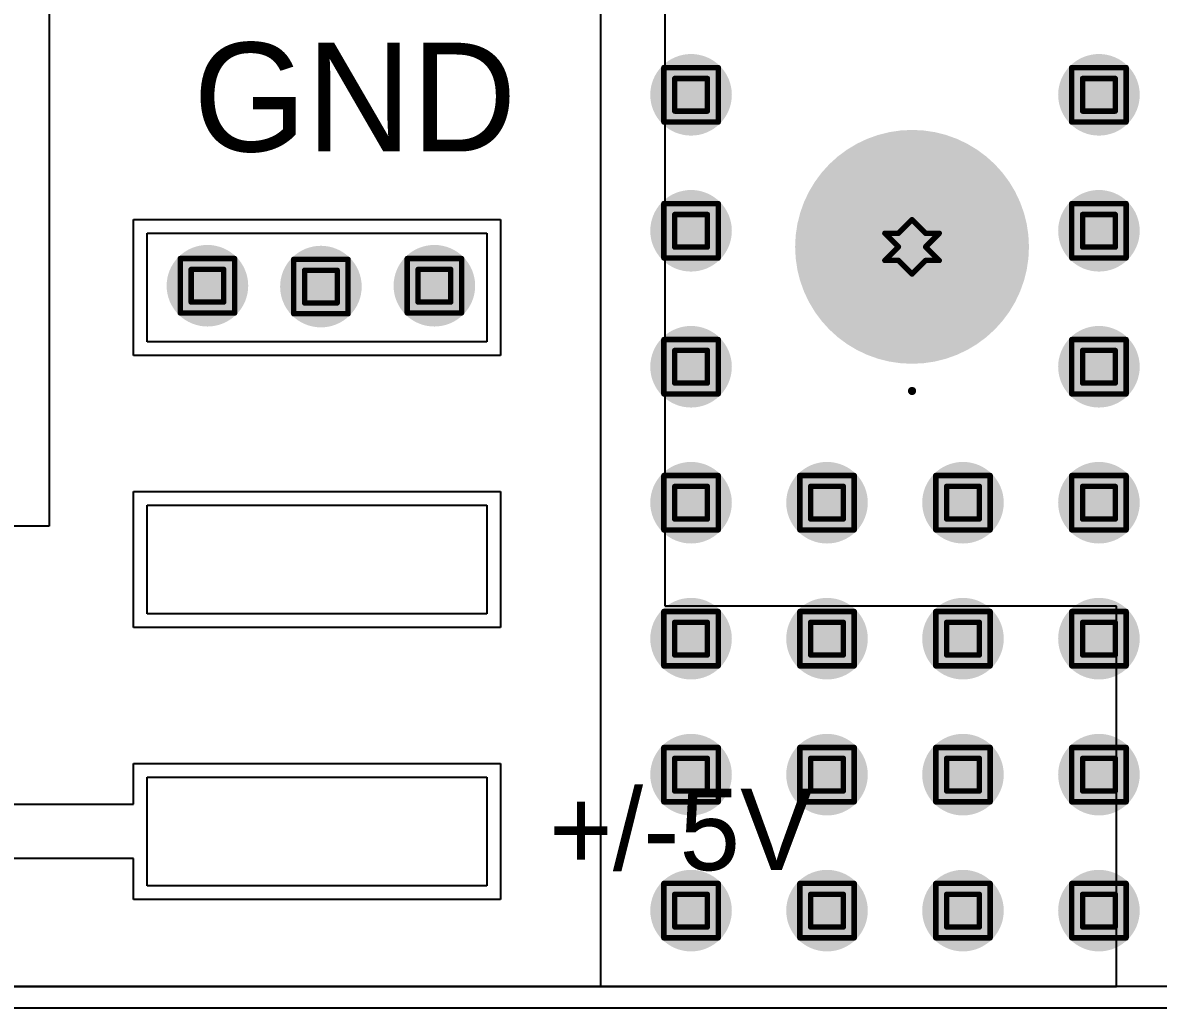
# Model space of a CAD drawing. Header units: millimetres. Extents: x -0.89 to 0.88, y -1.01 to 1.57.
# Drawn here: x 0.1979 to 0.6156, y -1.005 to -0.6426 of the extents above; entities that cross this region are included whole.
import ezdxf

# ---------------------------------------------------------------- set-up
doc = ezdxf.new("R2010")
doc.units = ezdxf.units.MM
doc.header["$MEASUREMENT"] = 0
for name, color, linetype in [('BottomLayer', 5, 'Continuous'), ('DrillDrawing', 1, 'Continuous'), ('Mechanical2', 216, 'Continuous'), ('Mechanical9', 56, 'Continuous'), ('MultiLayer', 9, 'Continuous'), ('PadHoleLayer', 156, 'Continuous'), ('TopLayer', 1, 'Continuous'), ('TopOverlay', 2, 'Continuous'), ('TopPaste', 8, 'Continuous'), ('TopSolder', 216, 'Continuous'), ('ViaHoleLayer', 16, 'Continuous')]:
    doc.layers.add(name, color=color, linetype=linetype)

msp = doc.modelspace()

# ---------------------------------------------------------------- linework, layer by layer
at = {"layer": 'BottomLayer'}
msp.add_line((0.872, -0.997), (-0.872, -0.997), dxfattribs=at)
for points, const_width in [([(0.43623, -0.66909, 1), (0.45123, -0.66909, 1)], 0.015), ([(0.58623, -0.66909, 1), (0.60123, -0.66909, 1)], 0.015), ([(0.5035, -0.725, 1), (0.5465, -0.725, 1)], 0.043), ([(0.43623, -0.71909, 1), (0.45123, -0.71909, 1)], 0.015), ([(0.58623, -0.71909, 1), (0.60123, -0.71909, 1)], 0.015), ([(0.25838, -0.7393, 1), (0.27338, -0.7393, 1)], 0.015), ([(0.30011, -0.73961, 1), (0.31511, -0.73961, 1)], 0.015), ([(0.34184, -0.7393, 1), (0.35684, -0.7393, 1)], 0.015), ([(0.43623, -0.76909, 1), (0.45123, -0.76909, 1)], 0.015), ([(0.58623, -0.76909, 1), (0.60123, -0.76909, 1)], 0.015), ([(0.43623, -0.81909, 1), (0.45123, -0.81909, 1)], 0.015), ([(0.48623, -0.81909, 1), (0.50123, -0.81909, 1)], 0.015), ([(0.53623, -0.81909, 1), (0.55123, -0.81909, 1)], 0.015), ([(0.58623, -0.81909, 1), (0.60123, -0.81909, 1)], 0.015), ([(0.43623, -0.86909, 1), (0.45123, -0.86909, 1)], 0.015), ([(0.48623, -0.86909, 1), (0.50123, -0.86909, 1)], 0.015), ([(0.53623, -0.86909, 1), (0.55123, -0.86909, 1)], 0.015), ([(0.58623, -0.86909, 1), (0.60123, -0.86909, 1)], 0.015), ([(0.43623, -0.91909, 1), (0.45123, -0.91909, 1)], 0.015), ([(0.48623, -0.91909, 1), (0.50123, -0.91909, 1)], 0.015), ([(0.53623, -0.91909, 1), (0.55123, -0.91909, 1)], 0.015), ([(0.58623, -0.91909, 1), (0.60123, -0.91909, 1)], 0.015), ([(0.43623, -0.96909, 1), (0.45123, -0.96909, 1)], 0.015), ([(0.48623, -0.96909, 1), (0.50123, -0.96909, 1)], 0.015), ([(0.53623, -0.96909, 1), (0.55123, -0.96909, 1)], 0.015), ([(0.58623, -0.96909, 1), (0.60123, -0.96909, 1)], 0.015)]:
    msp.add_lwpolyline(points, format="xyb", close=True, dxfattribs=dict(at, const_width=const_width))
at = {"layer": 'DrillDrawing', "const_width": 0.002}
for points in [[(0.43373, -0.65909), (0.45373, -0.65909)], [(0.43373, -0.67909), (0.43373, -0.65909)], [(0.45373, -0.67909), (0.45373, -0.65909)], [(0.58373, -0.65909), (0.60373, -0.65909)], [(0.58373, -0.67909), (0.58373, -0.65909)], [(0.60373, -0.67909), (0.60373, -0.65909)], [(0.43773, -0.66309), (0.44973, -0.66309)], [(0.43773, -0.67509), (0.43773, -0.66309)], [(0.44973, -0.67509), (0.44973, -0.66309)], [(0.58773, -0.66309), (0.59973, -0.66309)], [(0.58773, -0.67509), (0.58773, -0.66309)], [(0.59973, -0.67509), (0.59973, -0.66309)], [(0.43773, -0.67509), (0.44973, -0.67509)], [(0.58773, -0.67509), (0.59973, -0.67509)], [(0.43373, -0.67909), (0.45373, -0.67909)], [(0.58373, -0.67909), (0.60373, -0.67909)], [(0.43373, -0.70909), (0.45373, -0.70909)], [(0.43373, -0.72909), (0.43373, -0.70909)], [(0.45373, -0.72909), (0.45373, -0.70909)], [(0.58373, -0.70909), (0.60373, -0.70909)], [(0.58373, -0.72909), (0.58373, -0.70909)], [(0.60373, -0.72909), (0.60373, -0.70909)], [(0.43773, -0.71309), (0.44973, -0.71309)], [(0.43773, -0.72509), (0.43773, -0.71309)], [(0.44973, -0.72509), (0.44973, -0.71309)], [(0.52, -0.72), (0.525, -0.715)], [(0.525, -0.715), (0.53, -0.72)], [(0.58773, -0.71309), (0.59973, -0.71309)], [(0.58773, -0.72509), (0.58773, -0.71309)], [(0.59973, -0.72509), (0.59973, -0.71309)], [(0.515, -0.72), (0.52, -0.725)], [(0.515, -0.72), (0.52, -0.72)], [(0.53, -0.72), (0.535, -0.72)], [(0.53, -0.725), (0.535, -0.72)], [(0.43773, -0.72509), (0.44973, -0.72509)], [(0.515, -0.73), (0.52, -0.725)], [(0.53, -0.725), (0.535, -0.73)], [(0.58773, -0.72509), (0.59973, -0.72509)], [(0.25588, -0.7293), (0.27588, -0.7293)], [(0.25588, -0.7493), (0.25588, -0.7293)], [(0.27588, -0.7493), (0.27588, -0.7293)], [(0.29761, -0.72961), (0.31761, -0.72961)], [(0.29761, -0.74961), (0.29761, -0.72961)], [(0.31761, -0.74961), (0.31761, -0.72961)], [(0.33934, -0.7293), (0.35934, -0.7293)], [(0.33934, -0.7493), (0.33934, -0.7293)], [(0.35934, -0.7493), (0.35934, -0.7293)], [(0.43373, -0.72909), (0.45373, -0.72909)], [(0.515, -0.73), (0.52, -0.73)], [(0.52, -0.73), (0.525, -0.735)], [(0.525, -0.735), (0.53, -0.73)], [(0.53, -0.73), (0.535, -0.73)], [(0.58373, -0.72909), (0.60373, -0.72909)], [(0.25988, -0.7333), (0.27188, -0.7333)], [(0.25988, -0.7453), (0.25988, -0.7333)], [(0.27188, -0.7453), (0.27188, -0.7333)], [(0.30161, -0.73361), (0.31361, -0.73361)], [(0.30161, -0.74561), (0.30161, -0.73361)], [(0.31361, -0.74561), (0.31361, -0.73361)], [(0.34334, -0.7333), (0.35534, -0.7333)], [(0.34334, -0.7453), (0.34334, -0.7333)], [(0.35534, -0.7453), (0.35534, -0.7333)], [(0.25988, -0.7453), (0.27188, -0.7453)], [(0.30161, -0.74561), (0.31361, -0.74561)], [(0.34334, -0.7453), (0.35534, -0.7453)], [(0.25588, -0.7493), (0.27588, -0.7493)], [(0.29761, -0.74961), (0.31761, -0.74961)], [(0.33934, -0.7493), (0.35934, -0.7493)], [(0.43373, -0.75909), (0.45373, -0.75909)], [(0.43373, -0.77909), (0.43373, -0.75909)], [(0.45373, -0.77909), (0.45373, -0.75909)], [(0.58373, -0.75909), (0.60373, -0.75909)], [(0.58373, -0.77909), (0.58373, -0.75909)], [(0.60373, -0.77909), (0.60373, -0.75909)], [(0.43773, -0.76309), (0.44973, -0.76309)], [(0.43773, -0.77509), (0.43773, -0.76309)], [(0.44973, -0.77509), (0.44973, -0.76309)], [(0.58773, -0.76309), (0.59973, -0.76309)], [(0.58773, -0.77509), (0.58773, -0.76309)], [(0.59973, -0.77509), (0.59973, -0.76309)], [(0.43773, -0.77509), (0.44973, -0.77509)], [(0.58773, -0.77509), (0.59973, -0.77509)], [(0.43373, -0.77909), (0.45373, -0.77909)], [(0.58373, -0.77909), (0.60373, -0.77909)], [(0.43373, -0.80909), (0.45373, -0.80909)], [(0.43373, -0.82909), (0.43373, -0.80909)], [(0.45373, -0.82909), (0.45373, -0.80909)], [(0.48373, -0.80909), (0.50373, -0.80909)], [(0.48373, -0.82909), (0.48373, -0.80909)], [(0.50373, -0.82909), (0.50373, -0.80909)], [(0.53373, -0.80909), (0.55373, -0.80909)], [(0.53373, -0.82909), (0.53373, -0.80909)], [(0.55373, -0.82909), (0.55373, -0.80909)], [(0.58373, -0.80909), (0.60373, -0.80909)], [(0.58373, -0.82909), (0.58373, -0.80909)], [(0.60373, -0.82909), (0.60373, -0.80909)], [(0.43773, -0.81309), (0.44973, -0.81309)], [(0.43773, -0.82509), (0.43773, -0.81309)], [(0.44973, -0.82509), (0.44973, -0.81309)], [(0.48773, -0.81309), (0.49973, -0.81309)], [(0.48773, -0.82509), (0.48773, -0.81309)], [(0.49973, -0.82509), (0.49973, -0.81309)], [(0.53773, -0.81309), (0.54973, -0.81309)], [(0.53773, -0.82509), (0.53773, -0.81309)], [(0.54973, -0.82509), (0.54973, -0.81309)], [(0.58773, -0.81309), (0.59973, -0.81309)], [(0.58773, -0.82509), (0.58773, -0.81309)], [(0.59973, -0.82509), (0.59973, -0.81309)], [(0.43773, -0.82509), (0.44973, -0.82509)], [(0.48773, -0.82509), (0.49973, -0.82509)], [(0.53773, -0.82509), (0.54973, -0.82509)], [(0.58773, -0.82509), (0.59973, -0.82509)], [(0.43373, -0.82909), (0.45373, -0.82909)], [(0.48373, -0.82909), (0.50373, -0.82909)], [(0.53373, -0.82909), (0.55373, -0.82909)], [(0.58373, -0.82909), (0.60373, -0.82909)], [(0.43373, -0.85909), (0.45373, -0.85909)], [(0.43373, -0.87909), (0.43373, -0.85909)], [(0.45373, -0.87909), (0.45373, -0.85909)], [(0.48373, -0.85909), (0.50373, -0.85909)], [(0.48373, -0.87909), (0.48373, -0.85909)], [(0.50373, -0.87909), (0.50373, -0.85909)], [(0.53373, -0.85909), (0.55373, -0.85909)], [(0.53373, -0.87909), (0.53373, -0.85909)], [(0.55373, -0.87909), (0.55373, -0.85909)], [(0.58373, -0.85909), (0.60373, -0.85909)], [(0.58373, -0.87909), (0.58373, -0.85909)], [(0.60373, -0.87909), (0.60373, -0.85909)], [(0.43773, -0.86309), (0.44973, -0.86309)], [(0.43773, -0.87509), (0.43773, -0.86309)], [(0.44973, -0.87509), (0.44973, -0.86309)], [(0.48773, -0.86309), (0.49973, -0.86309)], [(0.48773, -0.87509), (0.48773, -0.86309)], [(0.49973, -0.87509), (0.49973, -0.86309)], [(0.53773, -0.86309), (0.54973, -0.86309)], [(0.53773, -0.87509), (0.53773, -0.86309)], [(0.54973, -0.87509), (0.54973, -0.86309)], [(0.58773, -0.86309), (0.59973, -0.86309)], [(0.58773, -0.87509), (0.58773, -0.86309)], [(0.59973, -0.87509), (0.59973, -0.86309)], [(0.43773, -0.87509), (0.44973, -0.87509)], [(0.48773, -0.87509), (0.49973, -0.87509)], [(0.53773, -0.87509), (0.54973, -0.87509)], [(0.58773, -0.87509), (0.59973, -0.87509)], [(0.43373, -0.87909), (0.45373, -0.87909)], [(0.48373, -0.87909), (0.50373, -0.87909)], [(0.53373, -0.87909), (0.55373, -0.87909)], [(0.58373, -0.87909), (0.60373, -0.87909)], [(0.43373, -0.90909), (0.45373, -0.90909)], [(0.43373, -0.92909), (0.43373, -0.90909)], [(0.45373, -0.92909), (0.45373, -0.90909)], [(0.48373, -0.90909), (0.50373, -0.90909)], [(0.48373, -0.92909), (0.48373, -0.90909)], [(0.50373, -0.92909), (0.50373, -0.90909)], [(0.53373, -0.90909), (0.55373, -0.90909)], [(0.53373, -0.92909), (0.53373, -0.90909)], [(0.55373, -0.92909), (0.55373, -0.90909)], [(0.58373, -0.90909), (0.60373, -0.90909)], [(0.58373, -0.92909), (0.58373, -0.90909)], [(0.60373, -0.92909), (0.60373, -0.90909)], [(0.43773, -0.91309), (0.44973, -0.91309)], [(0.43773, -0.92509), (0.43773, -0.91309)], [(0.44973, -0.92509), (0.44973, -0.91309)], [(0.48773, -0.91309), (0.49973, -0.91309)], [(0.48773, -0.92509), (0.48773, -0.91309)], [(0.49973, -0.92509), (0.49973, -0.91309)], [(0.53773, -0.91309), (0.54973, -0.91309)], [(0.53773, -0.92509), (0.53773, -0.91309)], [(0.54973, -0.92509), (0.54973, -0.91309)], [(0.58773, -0.91309), (0.59973, -0.91309)], [(0.58773, -0.92509), (0.58773, -0.91309)], [(0.59973, -0.92509), (0.59973, -0.91309)], [(0.43773, -0.92509), (0.44973, -0.92509)], [(0.48773, -0.92509), (0.49973, -0.92509)], [(0.53773, -0.92509), (0.54973, -0.92509)], [(0.58773, -0.92509), (0.59973, -0.92509)], [(0.43373, -0.92909), (0.45373, -0.92909)], [(0.48373, -0.92909), (0.50373, -0.92909)], [(0.53373, -0.92909), (0.55373, -0.92909)], [(0.58373, -0.92909), (0.60373, -0.92909)], [(0.43373, -0.95909), (0.45373, -0.95909)], [(0.43373, -0.97909), (0.43373, -0.95909)], [(0.45373, -0.97909), (0.45373, -0.95909)], [(0.48373, -0.95909), (0.50373, -0.95909)], [(0.48373, -0.97909), (0.48373, -0.95909)], [(0.50373, -0.97909), (0.50373, -0.95909)], [(0.53373, -0.95909), (0.55373, -0.95909)], [(0.53373, -0.97909), (0.53373, -0.95909)], [(0.55373, -0.97909), (0.55373, -0.95909)], [(0.58373, -0.95909), (0.60373, -0.95909)], [(0.58373, -0.97909), (0.58373, -0.95909)], [(0.60373, -0.97909), (0.60373, -0.95909)], [(0.43773, -0.96309), (0.44973, -0.96309)], [(0.43773, -0.97509), (0.43773, -0.96309)], [(0.44973, -0.97509), (0.44973, -0.96309)], [(0.48773, -0.96309), (0.49973, -0.96309)], [(0.48773, -0.97509), (0.48773, -0.96309)], [(0.49973, -0.97509), (0.49973, -0.96309)], [(0.53773, -0.96309), (0.54973, -0.96309)], [(0.53773, -0.97509), (0.53773, -0.96309)], [(0.54973, -0.97509), (0.54973, -0.96309)], [(0.58773, -0.96309), (0.59973, -0.96309)], [(0.58773, -0.97509), (0.58773, -0.96309)], [(0.59973, -0.97509), (0.59973, -0.96309)], [(0.43773, -0.97509), (0.44973, -0.97509)], [(0.48773, -0.97509), (0.49973, -0.97509)], [(0.53773, -0.97509), (0.54973, -0.97509)], [(0.58773, -0.97509), (0.59973, -0.97509)], [(0.43373, -0.97909), (0.45373, -0.97909)], [(0.48373, -0.97909), (0.50373, -0.97909)], [(0.53373, -0.97909), (0.55373, -0.97909)], [(0.58373, -0.97909), (0.60373, -0.97909)]]:
    msp.add_lwpolyline(points, dxfattribs=at)
at = {"layer": 'DrillDrawing', "const_width": 0.001}
for points in [[(0.43323, -0.65909, 1), (0.43423, -0.65909, 1)], [(0.43323, -0.65909, 1), (0.43423, -0.65909, 1)], [(0.45323, -0.65909, 1), (0.45423, -0.65909, 1)], [(0.45323, -0.65909, 1), (0.45423, -0.65909, 1)], [(0.58323, -0.65909, 1), (0.58423, -0.65909, 1)], [(0.58323, -0.65909, 1), (0.58423, -0.65909, 1)], [(0.60323, -0.65909, 1), (0.60423, -0.65909, 1)], [(0.60323, -0.65909, 1), (0.60423, -0.65909, 1)], [(0.43723, -0.66309, 1), (0.43823, -0.66309, 1)], [(0.43723, -0.66309, 1), (0.43823, -0.66309, 1)], [(0.44923, -0.66309, 1), (0.45023, -0.66309, 1)], [(0.44923, -0.66309, 1), (0.45023, -0.66309, 1)], [(0.58723, -0.66309, 1), (0.58823, -0.66309, 1)], [(0.58723, -0.66309, 1), (0.58823, -0.66309, 1)], [(0.59923, -0.66309, 1), (0.60023, -0.66309, 1)], [(0.59923, -0.66309, 1), (0.60023, -0.66309, 1)], [(0.43723, -0.67509, 1), (0.43823, -0.67509, 1)], [(0.43723, -0.67509, 1), (0.43823, -0.67509, 1)], [(0.44923, -0.67509, 1), (0.45023, -0.67509, 1)], [(0.44923, -0.67509, 1), (0.45023, -0.67509, 1)], [(0.58723, -0.67509, 1), (0.58823, -0.67509, 1)], [(0.58723, -0.67509, 1), (0.58823, -0.67509, 1)], [(0.59923, -0.67509, 1), (0.60023, -0.67509, 1)], [(0.59923, -0.67509, 1), (0.60023, -0.67509, 1)], [(0.43323, -0.67909, 1), (0.43423, -0.67909, 1)], [(0.43323, -0.67909, 1), (0.43423, -0.67909, 1)], [(0.45323, -0.67909, 1), (0.45423, -0.67909, 1)], [(0.45323, -0.67909, 1), (0.45423, -0.67909, 1)], [(0.58323, -0.67909, 1), (0.58423, -0.67909, 1)], [(0.58323, -0.67909, 1), (0.58423, -0.67909, 1)], [(0.60323, -0.67909, 1), (0.60423, -0.67909, 1)], [(0.60323, -0.67909, 1), (0.60423, -0.67909, 1)], [(0.43323, -0.70909, 1), (0.43423, -0.70909, 1)], [(0.43323, -0.70909, 1), (0.43423, -0.70909, 1)], [(0.45323, -0.70909, 1), (0.45423, -0.70909, 1)], [(0.45323, -0.70909, 1), (0.45423, -0.70909, 1)], [(0.58323, -0.70909, 1), (0.58423, -0.70909, 1)], [(0.58323, -0.70909, 1), (0.58423, -0.70909, 1)], [(0.60323, -0.70909, 1), (0.60423, -0.70909, 1)], [(0.60323, -0.70909, 1), (0.60423, -0.70909, 1)], [(0.43723, -0.71309, 1), (0.43823, -0.71309, 1)], [(0.43723, -0.71309, 1), (0.43823, -0.71309, 1)], [(0.44923, -0.71309, 1), (0.45023, -0.71309, 1)], [(0.44923, -0.71309, 1), (0.45023, -0.71309, 1)], [(0.5245, -0.715, 1), (0.5255, -0.715, 1)], [(0.5245, -0.715, 1), (0.5255, -0.715, 1)], [(0.58723, -0.71309, 1), (0.58823, -0.71309, 1)], [(0.58723, -0.71309, 1), (0.58823, -0.71309, 1)], [(0.59923, -0.71309, 1), (0.60023, -0.71309, 1)], [(0.59923, -0.71309, 1), (0.60023, -0.71309, 1)], [(0.5145, -0.72, 1), (0.5155, -0.72, 1)], [(0.5145, -0.72, 1), (0.5155, -0.72, 1)], [(0.5195, -0.72, 1), (0.5205, -0.72, 1)], [(0.5195, -0.72, 1), (0.5205, -0.72, 1)], [(0.5295, -0.72, 1), (0.5305, -0.72, 1)], [(0.5295, -0.72, 1), (0.5305, -0.72, 1)], [(0.5345, -0.72, 1), (0.5355, -0.72, 1)], [(0.5345, -0.72, 1), (0.5355, -0.72, 1)], [(0.43723, -0.72509, 1), (0.43823, -0.72509, 1)], [(0.43723, -0.72509, 1), (0.43823, -0.72509, 1)], [(0.44923, -0.72509, 1), (0.45023, -0.72509, 1)], [(0.44923, -0.72509, 1), (0.45023, -0.72509, 1)], [(0.5195, -0.725, 1), (0.5205, -0.725, 1)], [(0.5195, -0.725, 1), (0.5205, -0.725, 1)], [(0.5295, -0.725, 1), (0.5305, -0.725, 1)], [(0.5295, -0.725, 1), (0.5305, -0.725, 1)], [(0.58723, -0.72509, 1), (0.58823, -0.72509, 1)], [(0.58723, -0.72509, 1), (0.58823, -0.72509, 1)], [(0.59923, -0.72509, 1), (0.60023, -0.72509, 1)], [(0.59923, -0.72509, 1), (0.60023, -0.72509, 1)], [(0.25538, -0.7293, 1), (0.25638, -0.7293, 1)], [(0.25538, -0.7293, 1), (0.25638, -0.7293, 1)], [(0.27538, -0.7293, 1), (0.27638, -0.7293, 1)], [(0.27538, -0.7293, 1), (0.27638, -0.7293, 1)], [(0.29711, -0.72961, 1), (0.29811, -0.72961, 1)], [(0.29711, -0.72961, 1), (0.29811, -0.72961, 1)], [(0.31711, -0.72961, 1), (0.31811, -0.72961, 1)], [(0.31711, -0.72961, 1), (0.31811, -0.72961, 1)], [(0.33884, -0.7293, 1), (0.33984, -0.7293, 1)], [(0.33884, -0.7293, 1), (0.33984, -0.7293, 1)], [(0.35884, -0.7293, 1), (0.35984, -0.7293, 1)], [(0.35884, -0.7293, 1), (0.35984, -0.7293, 1)], [(0.43323, -0.72909, 1), (0.43423, -0.72909, 1)], [(0.43323, -0.72909, 1), (0.43423, -0.72909, 1)], [(0.45323, -0.72909, 1), (0.45423, -0.72909, 1)], [(0.45323, -0.72909, 1), (0.45423, -0.72909, 1)], [(0.5145, -0.73, 1), (0.5155, -0.73, 1)], [(0.5145, -0.73, 1), (0.5155, -0.73, 1)], [(0.5195, -0.73, 1), (0.5205, -0.73, 1)], [(0.5195, -0.73, 1), (0.5205, -0.73, 1)], [(0.5295, -0.73, 1), (0.5305, -0.73, 1)], [(0.5295, -0.73, 1), (0.5305, -0.73, 1)], [(0.5345, -0.73, 1), (0.5355, -0.73, 1)], [(0.5345, -0.73, 1), (0.5355, -0.73, 1)], [(0.58323, -0.72909, 1), (0.58423, -0.72909, 1)], [(0.58323, -0.72909, 1), (0.58423, -0.72909, 1)], [(0.60323, -0.72909, 1), (0.60423, -0.72909, 1)], [(0.60323, -0.72909, 1), (0.60423, -0.72909, 1)], [(0.25938, -0.7333, 1), (0.26038, -0.7333, 1)], [(0.25938, -0.7333, 1), (0.26038, -0.7333, 1)], [(0.27138, -0.7333, 1), (0.27238, -0.7333, 1)], [(0.27138, -0.7333, 1), (0.27238, -0.7333, 1)], [(0.30111, -0.73361, 1), (0.30211, -0.73361, 1)], [(0.30111, -0.73361, 1), (0.30211, -0.73361, 1)], [(0.31311, -0.73361, 1), (0.31411, -0.73361, 1)], [(0.31311, -0.73361, 1), (0.31411, -0.73361, 1)], [(0.34284, -0.7333, 1), (0.34384, -0.7333, 1)], [(0.34284, -0.7333, 1), (0.34384, -0.7333, 1)], [(0.35484, -0.7333, 1), (0.35584, -0.7333, 1)], [(0.35484, -0.7333, 1), (0.35584, -0.7333, 1)], [(0.5245, -0.735, 1), (0.5255, -0.735, 1)], [(0.5245, -0.735, 1), (0.5255, -0.735, 1)], [(0.25938, -0.7453, 1), (0.26038, -0.7453, 1)], [(0.25938, -0.7453, 1), (0.26038, -0.7453, 1)], [(0.27138, -0.7453, 1), (0.27238, -0.7453, 1)], [(0.27138, -0.7453, 1), (0.27238, -0.7453, 1)], [(0.30111, -0.74561, 1), (0.30211, -0.74561, 1)], [(0.30111, -0.74561, 1), (0.30211, -0.74561, 1)], [(0.31311, -0.74561, 1), (0.31411, -0.74561, 1)], [(0.31311, -0.74561, 1), (0.31411, -0.74561, 1)], [(0.34284, -0.7453, 1), (0.34384, -0.7453, 1)], [(0.34284, -0.7453, 1), (0.34384, -0.7453, 1)], [(0.35484, -0.7453, 1), (0.35584, -0.7453, 1)], [(0.35484, -0.7453, 1), (0.35584, -0.7453, 1)], [(0.25538, -0.7493, 1), (0.25638, -0.7493, 1)], [(0.25538, -0.7493, 1), (0.25638, -0.7493, 1)], [(0.27538, -0.7493, 1), (0.27638, -0.7493, 1)], [(0.27538, -0.7493, 1), (0.27638, -0.7493, 1)], [(0.29711, -0.74961, 1), (0.29811, -0.74961, 1)], [(0.29711, -0.74961, 1), (0.29811, -0.74961, 1)], [(0.31711, -0.74961, 1), (0.31811, -0.74961, 1)], [(0.31711, -0.74961, 1), (0.31811, -0.74961, 1)], [(0.33884, -0.7493, 1), (0.33984, -0.7493, 1)], [(0.33884, -0.7493, 1), (0.33984, -0.7493, 1)], [(0.35884, -0.7493, 1), (0.35984, -0.7493, 1)], [(0.35884, -0.7493, 1), (0.35984, -0.7493, 1)], [(0.43323, -0.75909, 1), (0.43423, -0.75909, 1)], [(0.43323, -0.75909, 1), (0.43423, -0.75909, 1)], [(0.45323, -0.75909, 1), (0.45423, -0.75909, 1)], [(0.45323, -0.75909, 1), (0.45423, -0.75909, 1)], [(0.58323, -0.75909, 1), (0.58423, -0.75909, 1)], [(0.58323, -0.75909, 1), (0.58423, -0.75909, 1)], [(0.60323, -0.75909, 1), (0.60423, -0.75909, 1)], [(0.60323, -0.75909, 1), (0.60423, -0.75909, 1)], [(0.43723, -0.76309, 1), (0.43823, -0.76309, 1)], [(0.43723, -0.76309, 1), (0.43823, -0.76309, 1)], [(0.44923, -0.76309, 1), (0.45023, -0.76309, 1)], [(0.44923, -0.76309, 1), (0.45023, -0.76309, 1)], [(0.58723, -0.76309, 1), (0.58823, -0.76309, 1)], [(0.58723, -0.76309, 1), (0.58823, -0.76309, 1)], [(0.59923, -0.76309, 1), (0.60023, -0.76309, 1)], [(0.59923, -0.76309, 1), (0.60023, -0.76309, 1)], [(0.43723, -0.77509, 1), (0.43823, -0.77509, 1)], [(0.43723, -0.77509, 1), (0.43823, -0.77509, 1)], [(0.44923, -0.77509, 1), (0.45023, -0.77509, 1)], [(0.44923, -0.77509, 1), (0.45023, -0.77509, 1)], [(0.58723, -0.77509, 1), (0.58823, -0.77509, 1)], [(0.58723, -0.77509, 1), (0.58823, -0.77509, 1)], [(0.59923, -0.77509, 1), (0.60023, -0.77509, 1)], [(0.59923, -0.77509, 1), (0.60023, -0.77509, 1)], [(0.43323, -0.77909, 1), (0.43423, -0.77909, 1)], [(0.43323, -0.77909, 1), (0.43423, -0.77909, 1)], [(0.45323, -0.77909, 1), (0.45423, -0.77909, 1)], [(0.45323, -0.77909, 1), (0.45423, -0.77909, 1)], [(0.58323, -0.77909, 1), (0.58423, -0.77909, 1)], [(0.58323, -0.77909, 1), (0.58423, -0.77909, 1)], [(0.60323, -0.77909, 1), (0.60423, -0.77909, 1)], [(0.60323, -0.77909, 1), (0.60423, -0.77909, 1)], [(0.43323, -0.80909, 1), (0.43423, -0.80909, 1)], [(0.43323, -0.80909, 1), (0.43423, -0.80909, 1)], [(0.45323, -0.80909, 1), (0.45423, -0.80909, 1)], [(0.45323, -0.80909, 1), (0.45423, -0.80909, 1)], [(0.48323, -0.80909, 1), (0.48423, -0.80909, 1)], [(0.48323, -0.80909, 1), (0.48423, -0.80909, 1)], [(0.50323, -0.80909, 1), (0.50423, -0.80909, 1)], [(0.50323, -0.80909, 1), (0.50423, -0.80909, 1)], [(0.53323, -0.80909, 1), (0.53423, -0.80909, 1)], [(0.53323, -0.80909, 1), (0.53423, -0.80909, 1)], [(0.55323, -0.80909, 1), (0.55423, -0.80909, 1)], [(0.55323, -0.80909, 1), (0.55423, -0.80909, 1)], [(0.58323, -0.80909, 1), (0.58423, -0.80909, 1)], [(0.58323, -0.80909, 1), (0.58423, -0.80909, 1)], [(0.60323, -0.80909, 1), (0.60423, -0.80909, 1)], [(0.60323, -0.80909, 1), (0.60423, -0.80909, 1)], [(0.43723, -0.81309, 1), (0.43823, -0.81309, 1)], [(0.43723, -0.81309, 1), (0.43823, -0.81309, 1)], [(0.44923, -0.81309, 1), (0.45023, -0.81309, 1)], [(0.44923, -0.81309, 1), (0.45023, -0.81309, 1)], [(0.48723, -0.81309, 1), (0.48823, -0.81309, 1)], [(0.48723, -0.81309, 1), (0.48823, -0.81309, 1)], [(0.49923, -0.81309, 1), (0.50023, -0.81309, 1)], [(0.49923, -0.81309, 1), (0.50023, -0.81309, 1)], [(0.53723, -0.81309, 1), (0.53823, -0.81309, 1)], [(0.53723, -0.81309, 1), (0.53823, -0.81309, 1)], [(0.54923, -0.81309, 1), (0.55023, -0.81309, 1)], [(0.54923, -0.81309, 1), (0.55023, -0.81309, 1)], [(0.58723, -0.81309, 1), (0.58823, -0.81309, 1)], [(0.58723, -0.81309, 1), (0.58823, -0.81309, 1)], [(0.59923, -0.81309, 1), (0.60023, -0.81309, 1)], [(0.59923, -0.81309, 1), (0.60023, -0.81309, 1)], [(0.43723, -0.82509, 1), (0.43823, -0.82509, 1)], [(0.43723, -0.82509, 1), (0.43823, -0.82509, 1)], [(0.44923, -0.82509, 1), (0.45023, -0.82509, 1)], [(0.44923, -0.82509, 1), (0.45023, -0.82509, 1)], [(0.48723, -0.82509, 1), (0.48823, -0.82509, 1)], [(0.48723, -0.82509, 1), (0.48823, -0.82509, 1)], [(0.49923, -0.82509, 1), (0.50023, -0.82509, 1)], [(0.49923, -0.82509, 1), (0.50023, -0.82509, 1)], [(0.53723, -0.82509, 1), (0.53823, -0.82509, 1)], [(0.53723, -0.82509, 1), (0.53823, -0.82509, 1)], [(0.54923, -0.82509, 1), (0.55023, -0.82509, 1)], [(0.54923, -0.82509, 1), (0.55023, -0.82509, 1)], [(0.58723, -0.82509, 1), (0.58823, -0.82509, 1)], [(0.58723, -0.82509, 1), (0.58823, -0.82509, 1)], [(0.59923, -0.82509, 1), (0.60023, -0.82509, 1)], [(0.59923, -0.82509, 1), (0.60023, -0.82509, 1)], [(0.43323, -0.82909, 1), (0.43423, -0.82909, 1)], [(0.43323, -0.82909, 1), (0.43423, -0.82909, 1)], [(0.45323, -0.82909, 1), (0.45423, -0.82909, 1)], [(0.45323, -0.82909, 1), (0.45423, -0.82909, 1)], [(0.48323, -0.82909, 1), (0.48423, -0.82909, 1)], [(0.48323, -0.82909, 1), (0.48423, -0.82909, 1)], [(0.50323, -0.82909, 1), (0.50423, -0.82909, 1)], [(0.50323, -0.82909, 1), (0.50423, -0.82909, 1)], [(0.53323, -0.82909, 1), (0.53423, -0.82909, 1)], [(0.53323, -0.82909, 1), (0.53423, -0.82909, 1)], [(0.55323, -0.82909, 1), (0.55423, -0.82909, 1)], [(0.55323, -0.82909, 1), (0.55423, -0.82909, 1)], [(0.58323, -0.82909, 1), (0.58423, -0.82909, 1)], [(0.58323, -0.82909, 1), (0.58423, -0.82909, 1)], [(0.60323, -0.82909, 1), (0.60423, -0.82909, 1)], [(0.60323, -0.82909, 1), (0.60423, -0.82909, 1)], [(0.43323, -0.85909, 1), (0.43423, -0.85909, 1)], [(0.43323, -0.85909, 1), (0.43423, -0.85909, 1)], [(0.45323, -0.85909, 1), (0.45423, -0.85909, 1)], [(0.45323, -0.85909, 1), (0.45423, -0.85909, 1)], [(0.48323, -0.85909, 1), (0.48423, -0.85909, 1)], [(0.48323, -0.85909, 1), (0.48423, -0.85909, 1)], [(0.50323, -0.85909, 1), (0.50423, -0.85909, 1)], [(0.50323, -0.85909, 1), (0.50423, -0.85909, 1)], [(0.53323, -0.85909, 1), (0.53423, -0.85909, 1)], [(0.53323, -0.85909, 1), (0.53423, -0.85909, 1)], [(0.55323, -0.85909, 1), (0.55423, -0.85909, 1)], [(0.55323, -0.85909, 1), (0.55423, -0.85909, 1)], [(0.58323, -0.85909, 1), (0.58423, -0.85909, 1)], [(0.58323, -0.85909, 1), (0.58423, -0.85909, 1)], [(0.60323, -0.85909, 1), (0.60423, -0.85909, 1)], [(0.60323, -0.85909, 1), (0.60423, -0.85909, 1)], [(0.43723, -0.86309, 1), (0.43823, -0.86309, 1)], [(0.43723, -0.86309, 1), (0.43823, -0.86309, 1)], [(0.44923, -0.86309, 1), (0.45023, -0.86309, 1)], [(0.44923, -0.86309, 1), (0.45023, -0.86309, 1)], [(0.48723, -0.86309, 1), (0.48823, -0.86309, 1)], [(0.48723, -0.86309, 1), (0.48823, -0.86309, 1)], [(0.49923, -0.86309, 1), (0.50023, -0.86309, 1)], [(0.49923, -0.86309, 1), (0.50023, -0.86309, 1)], [(0.53723, -0.86309, 1), (0.53823, -0.86309, 1)], [(0.53723, -0.86309, 1), (0.53823, -0.86309, 1)], [(0.54923, -0.86309, 1), (0.55023, -0.86309, 1)], [(0.54923, -0.86309, 1), (0.55023, -0.86309, 1)], [(0.58723, -0.86309, 1), (0.58823, -0.86309, 1)], [(0.58723, -0.86309, 1), (0.58823, -0.86309, 1)], [(0.59923, -0.86309, 1), (0.60023, -0.86309, 1)], [(0.59923, -0.86309, 1), (0.60023, -0.86309, 1)], [(0.43723, -0.87509, 1), (0.43823, -0.87509, 1)], [(0.43723, -0.87509, 1), (0.43823, -0.87509, 1)], [(0.44923, -0.87509, 1), (0.45023, -0.87509, 1)], [(0.44923, -0.87509, 1), (0.45023, -0.87509, 1)], [(0.48723, -0.87509, 1), (0.48823, -0.87509, 1)], [(0.48723, -0.87509, 1), (0.48823, -0.87509, 1)], [(0.49923, -0.87509, 1), (0.50023, -0.87509, 1)], [(0.49923, -0.87509, 1), (0.50023, -0.87509, 1)], [(0.53723, -0.87509, 1), (0.53823, -0.87509, 1)], [(0.53723, -0.87509, 1), (0.53823, -0.87509, 1)], [(0.54923, -0.87509, 1), (0.55023, -0.87509, 1)], [(0.54923, -0.87509, 1), (0.55023, -0.87509, 1)], [(0.58723, -0.87509, 1), (0.58823, -0.87509, 1)], [(0.58723, -0.87509, 1), (0.58823, -0.87509, 1)], [(0.59923, -0.87509, 1), (0.60023, -0.87509, 1)], [(0.59923, -0.87509, 1), (0.60023, -0.87509, 1)], [(0.43323, -0.87909, 1), (0.43423, -0.87909, 1)], [(0.43323, -0.87909, 1), (0.43423, -0.87909, 1)], [(0.45323, -0.87909, 1), (0.45423, -0.87909, 1)], [(0.45323, -0.87909, 1), (0.45423, -0.87909, 1)], [(0.48323, -0.87909, 1), (0.48423, -0.87909, 1)], [(0.48323, -0.87909, 1), (0.48423, -0.87909, 1)], [(0.50323, -0.87909, 1), (0.50423, -0.87909, 1)], [(0.50323, -0.87909, 1), (0.50423, -0.87909, 1)], [(0.53323, -0.87909, 1), (0.53423, -0.87909, 1)], [(0.53323, -0.87909, 1), (0.53423, -0.87909, 1)], [(0.55323, -0.87909, 1), (0.55423, -0.87909, 1)], [(0.55323, -0.87909, 1), (0.55423, -0.87909, 1)], [(0.58323, -0.87909, 1), (0.58423, -0.87909, 1)], [(0.58323, -0.87909, 1), (0.58423, -0.87909, 1)], [(0.60323, -0.87909, 1), (0.60423, -0.87909, 1)], [(0.60323, -0.87909, 1), (0.60423, -0.87909, 1)], [(0.43323, -0.90909, 1), (0.43423, -0.90909, 1)], [(0.43323, -0.90909, 1), (0.43423, -0.90909, 1)], [(0.45323, -0.90909, 1), (0.45423, -0.90909, 1)], [(0.45323, -0.90909, 1), (0.45423, -0.90909, 1)], [(0.48323, -0.90909, 1), (0.48423, -0.90909, 1)], [(0.48323, -0.90909, 1), (0.48423, -0.90909, 1)], [(0.50323, -0.90909, 1), (0.50423, -0.90909, 1)], [(0.50323, -0.90909, 1), (0.50423, -0.90909, 1)], [(0.53323, -0.90909, 1), (0.53423, -0.90909, 1)], [(0.53323, -0.90909, 1), (0.53423, -0.90909, 1)], [(0.55323, -0.90909, 1), (0.55423, -0.90909, 1)], [(0.55323, -0.90909, 1), (0.55423, -0.90909, 1)], [(0.58323, -0.90909, 1), (0.58423, -0.90909, 1)], [(0.58323, -0.90909, 1), (0.58423, -0.90909, 1)], [(0.60323, -0.90909, 1), (0.60423, -0.90909, 1)], [(0.60323, -0.90909, 1), (0.60423, -0.90909, 1)], [(0.43723, -0.91309, 1), (0.43823, -0.91309, 1)], [(0.43723, -0.91309, 1), (0.43823, -0.91309, 1)], [(0.44923, -0.91309, 1), (0.45023, -0.91309, 1)], [(0.44923, -0.91309, 1), (0.45023, -0.91309, 1)], [(0.48723, -0.91309, 1), (0.48823, -0.91309, 1)], [(0.48723, -0.91309, 1), (0.48823, -0.91309, 1)], [(0.49923, -0.91309, 1), (0.50023, -0.91309, 1)], [(0.49923, -0.91309, 1), (0.50023, -0.91309, 1)], [(0.53723, -0.91309, 1), (0.53823, -0.91309, 1)], [(0.53723, -0.91309, 1), (0.53823, -0.91309, 1)], [(0.54923, -0.91309, 1), (0.55023, -0.91309, 1)], [(0.54923, -0.91309, 1), (0.55023, -0.91309, 1)], [(0.58723, -0.91309, 1), (0.58823, -0.91309, 1)], [(0.58723, -0.91309, 1), (0.58823, -0.91309, 1)], [(0.59923, -0.91309, 1), (0.60023, -0.91309, 1)], [(0.59923, -0.91309, 1), (0.60023, -0.91309, 1)], [(0.43723, -0.92509, 1), (0.43823, -0.92509, 1)], [(0.43723, -0.92509, 1), (0.43823, -0.92509, 1)], [(0.44923, -0.92509, 1), (0.45023, -0.92509, 1)], [(0.44923, -0.92509, 1), (0.45023, -0.92509, 1)], [(0.48723, -0.92509, 1), (0.48823, -0.92509, 1)], [(0.48723, -0.92509, 1), (0.48823, -0.92509, 1)], [(0.49923, -0.92509, 1), (0.50023, -0.92509, 1)], [(0.49923, -0.92509, 1), (0.50023, -0.92509, 1)], [(0.53723, -0.92509, 1), (0.53823, -0.92509, 1)], [(0.53723, -0.92509, 1), (0.53823, -0.92509, 1)], [(0.54923, -0.92509, 1), (0.55023, -0.92509, 1)], [(0.54923, -0.92509, 1), (0.55023, -0.92509, 1)], [(0.58723, -0.92509, 1), (0.58823, -0.92509, 1)], [(0.58723, -0.92509, 1), (0.58823, -0.92509, 1)], [(0.59923, -0.92509, 1), (0.60023, -0.92509, 1)], [(0.59923, -0.92509, 1), (0.60023, -0.92509, 1)], [(0.43323, -0.92909, 1), (0.43423, -0.92909, 1)], [(0.43323, -0.92909, 1), (0.43423, -0.92909, 1)], [(0.45323, -0.92909, 1), (0.45423, -0.92909, 1)], [(0.45323, -0.92909, 1), (0.45423, -0.92909, 1)], [(0.48323, -0.92909, 1), (0.48423, -0.92909, 1)], [(0.48323, -0.92909, 1), (0.48423, -0.92909, 1)], [(0.50323, -0.92909, 1), (0.50423, -0.92909, 1)], [(0.50323, -0.92909, 1), (0.50423, -0.92909, 1)], [(0.53323, -0.92909, 1), (0.53423, -0.92909, 1)], [(0.53323, -0.92909, 1), (0.53423, -0.92909, 1)], [(0.55323, -0.92909, 1), (0.55423, -0.92909, 1)], [(0.55323, -0.92909, 1), (0.55423, -0.92909, 1)], [(0.58323, -0.92909, 1), (0.58423, -0.92909, 1)], [(0.58323, -0.92909, 1), (0.58423, -0.92909, 1)], [(0.60323, -0.92909, 1), (0.60423, -0.92909, 1)], [(0.60323, -0.92909, 1), (0.60423, -0.92909, 1)], [(0.43323, -0.95909, 1), (0.43423, -0.95909, 1)], [(0.43323, -0.95909, 1), (0.43423, -0.95909, 1)], [(0.45323, -0.95909, 1), (0.45423, -0.95909, 1)], [(0.45323, -0.95909, 1), (0.45423, -0.95909, 1)], [(0.48323, -0.95909, 1), (0.48423, -0.95909, 1)], [(0.48323, -0.95909, 1), (0.48423, -0.95909, 1)], [(0.50323, -0.95909, 1), (0.50423, -0.95909, 1)], [(0.50323, -0.95909, 1), (0.50423, -0.95909, 1)], [(0.53323, -0.95909, 1), (0.53423, -0.95909, 1)], [(0.53323, -0.95909, 1), (0.53423, -0.95909, 1)], [(0.55323, -0.95909, 1), (0.55423, -0.95909, 1)], [(0.55323, -0.95909, 1), (0.55423, -0.95909, 1)], [(0.58323, -0.95909, 1), (0.58423, -0.95909, 1)], [(0.58323, -0.95909, 1), (0.58423, -0.95909, 1)], [(0.60323, -0.95909, 1), (0.60423, -0.95909, 1)], [(0.60323, -0.95909, 1), (0.60423, -0.95909, 1)], [(0.43723, -0.96309, 1), (0.43823, -0.96309, 1)], [(0.43723, -0.96309, 1), (0.43823, -0.96309, 1)], [(0.44923, -0.96309, 1), (0.45023, -0.96309, 1)], [(0.44923, -0.96309, 1), (0.45023, -0.96309, 1)], [(0.48723, -0.96309, 1), (0.48823, -0.96309, 1)], [(0.48723, -0.96309, 1), (0.48823, -0.96309, 1)], [(0.49923, -0.96309, 1), (0.50023, -0.96309, 1)], [(0.49923, -0.96309, 1), (0.50023, -0.96309, 1)], [(0.53723, -0.96309, 1), (0.53823, -0.96309, 1)], [(0.53723, -0.96309, 1), (0.53823, -0.96309, 1)], [(0.54923, -0.96309, 1), (0.55023, -0.96309, 1)], [(0.54923, -0.96309, 1), (0.55023, -0.96309, 1)], [(0.58723, -0.96309, 1), (0.58823, -0.96309, 1)], [(0.58723, -0.96309, 1), (0.58823, -0.96309, 1)], [(0.59923, -0.96309, 1), (0.60023, -0.96309, 1)], [(0.59923, -0.96309, 1), (0.60023, -0.96309, 1)], [(0.43723, -0.97509, 1), (0.43823, -0.97509, 1)], [(0.43723, -0.97509, 1), (0.43823, -0.97509, 1)], [(0.44923, -0.97509, 1), (0.45023, -0.97509, 1)], [(0.44923, -0.97509, 1), (0.45023, -0.97509, 1)], [(0.48723, -0.97509, 1), (0.48823, -0.97509, 1)], [(0.48723, -0.97509, 1), (0.48823, -0.97509, 1)], [(0.49923, -0.97509, 1), (0.50023, -0.97509, 1)], [(0.49923, -0.97509, 1), (0.50023, -0.97509, 1)], [(0.53723, -0.97509, 1), (0.53823, -0.97509, 1)], [(0.53723, -0.97509, 1), (0.53823, -0.97509, 1)], [(0.54923, -0.97509, 1), (0.55023, -0.97509, 1)], [(0.54923, -0.97509, 1), (0.55023, -0.97509, 1)], [(0.58723, -0.97509, 1), (0.58823, -0.97509, 1)], [(0.58723, -0.97509, 1), (0.58823, -0.97509, 1)], [(0.59923, -0.97509, 1), (0.60023, -0.97509, 1)], [(0.59923, -0.97509, 1), (0.60023, -0.97509, 1)], [(0.43323, -0.97909, 1), (0.43423, -0.97909, 1)], [(0.43323, -0.97909, 1), (0.43423, -0.97909, 1)], [(0.45323, -0.97909, 1), (0.45423, -0.97909, 1)], [(0.45323, -0.97909, 1), (0.45423, -0.97909, 1)], [(0.48323, -0.97909, 1), (0.48423, -0.97909, 1)], [(0.48323, -0.97909, 1), (0.48423, -0.97909, 1)], [(0.50323, -0.97909, 1), (0.50423, -0.97909, 1)], [(0.50323, -0.97909, 1), (0.50423, -0.97909, 1)], [(0.53323, -0.97909, 1), (0.53423, -0.97909, 1)], [(0.53323, -0.97909, 1), (0.53423, -0.97909, 1)], [(0.55323, -0.97909, 1), (0.55423, -0.97909, 1)], [(0.55323, -0.97909, 1), (0.55423, -0.97909, 1)], [(0.58323, -0.97909, 1), (0.58423, -0.97909, 1)], [(0.58323, -0.97909, 1), (0.58423, -0.97909, 1)], [(0.60323, -0.97909, 1), (0.60423, -0.97909, 1)], [(0.60323, -0.97909, 1), (0.60423, -0.97909, 1)]]:
    msp.add_lwpolyline(points, format="xyb", close=True, dxfattribs=at)
at = {"layer": 'Mechanical2', "const_width": 0.0000001}
msp.add_lwpolyline([(-0.875, -1), (0.875, -1)], dxfattribs=at)
at = {"layer": 'Mechanical9', "const_width": 0.0015}
msp.add_lwpolyline([(0.52425, -0.778, 1), (0.52575, -0.778, 1)], format="xyb", close=True, dxfattribs=at)
at = {"layer": 'MultiLayer'}
for points, const_width in [([(0.43623, -0.66909, 1), (0.45123, -0.66909, 1)], 0.015), ([(0.58623, -0.66909, 1), (0.60123, -0.66909, 1)], 0.015), ([(0.5035, -0.725, 1), (0.5465, -0.725, 1)], 0.043), ([(0.43623, -0.71909, 1), (0.45123, -0.71909, 1)], 0.015), ([(0.58623, -0.71909, 1), (0.60123, -0.71909, 1)], 0.015), ([(0.25838, -0.7393, 1), (0.27338, -0.7393, 1)], 0.015), ([(0.30011, -0.73961, 1), (0.31511, -0.73961, 1)], 0.015), ([(0.34184, -0.7393, 1), (0.35684, -0.7393, 1)], 0.015), ([(0.43623, -0.76909, 1), (0.45123, -0.76909, 1)], 0.015), ([(0.58623, -0.76909, 1), (0.60123, -0.76909, 1)], 0.015), ([(0.43623, -0.81909, 1), (0.45123, -0.81909, 1)], 0.015), ([(0.48623, -0.81909, 1), (0.50123, -0.81909, 1)], 0.015), ([(0.53623, -0.81909, 1), (0.55123, -0.81909, 1)], 0.015), ([(0.58623, -0.81909, 1), (0.60123, -0.81909, 1)], 0.015), ([(0.43623, -0.86909, 1), (0.45123, -0.86909, 1)], 0.015), ([(0.48623, -0.86909, 1), (0.50123, -0.86909, 1)], 0.015), ([(0.53623, -0.86909, 1), (0.55123, -0.86909, 1)], 0.015), ([(0.58623, -0.86909, 1), (0.60123, -0.86909, 1)], 0.015), ([(0.43623, -0.91909, 1), (0.45123, -0.91909, 1)], 0.015), ([(0.48623, -0.91909, 1), (0.50123, -0.91909, 1)], 0.015), ([(0.53623, -0.91909, 1), (0.55123, -0.91909, 1)], 0.015), ([(0.58623, -0.91909, 1), (0.60123, -0.91909, 1)], 0.015), ([(0.43623, -0.96909, 1), (0.45123, -0.96909, 1)], 0.015), ([(0.48623, -0.96909, 1), (0.50123, -0.96909, 1)], 0.015), ([(0.53623, -0.96909, 1), (0.55123, -0.96909, 1)], 0.015), ([(0.58623, -0.96909, 1), (0.60123, -0.96909, 1)], 0.015)]:
    msp.add_lwpolyline(points, format="xyb", close=True, dxfattribs=dict(at, const_width=const_width))
at = {"layer": 'PadHoleLayer', "const_width": 0.043}
msp.add_lwpolyline([(0.5035, -0.725, 1), (0.5465, -0.725, 1)], format="xyb", close=True, dxfattribs=at)
at = {"layer": 'TopLayer'}
for p, q in [((0.41061, -0.997), (0.41061, -0.34772)), ((0.20774, -0.38849), (0.20774, -0.82771)), ((0.23867, -0.76496), (0.23867, -0.71496)), ((0.23867, -0.71496), (0.37367, -0.71496)), ((0.37367, -0.71496), (0.37367, -0.76496)), ((0.37367, -0.76496), (0.23867, -0.76496)), ((0.23867, -0.86496), (0.23867, -0.81496)), ((0.23867, -0.81496), (0.37367, -0.81496)), ((0.37367, -0.81496), (0.37367, -0.86496)), ((0.20774, -0.82771), (0.18867, -0.82771)), ((0.37367, -0.86496), (0.23867, -0.86496)), ((0.23867, -0.92996), (0.23867, -0.91496)), ((0.23867, -0.91496), (0.37367, -0.91496)), ((0.37367, -0.91496), (0.37367, -0.96496)), ((0.18867, -0.92996), (0.23867, -0.92996)), ((0.23867, -0.94996), (0.18867, -0.94996)), ((0.23867, -0.96496), (0.23867, -0.94996)), ((0.37367, -0.96496), (0.23867, -0.96496)), ((0.872, -0.997), (0.41061, -0.997))]:
    msp.add_line(p, q, dxfattribs=at)
for points, const_width in [([(0.43623, -0.66909, 1), (0.45123, -0.66909, 1)], 0.015), ([(0.58623, -0.66909, 1), (0.60123, -0.66909, 1)], 0.015), ([(0.5035, -0.725, 1), (0.5465, -0.725, 1)], 0.043), ([(0.43623, -0.71909, 1), (0.45123, -0.71909, 1)], 0.015), ([(0.58623, -0.71909, 1), (0.60123, -0.71909, 1)], 0.015), ([(0.25838, -0.7393, 1), (0.27338, -0.7393, 1)], 0.015), ([(0.30011, -0.73961, 1), (0.31511, -0.73961, 1)], 0.015), ([(0.34184, -0.7393, 1), (0.35684, -0.7393, 1)], 0.015), ([(0.43623, -0.76909, 1), (0.45123, -0.76909, 1)], 0.015), ([(0.58623, -0.76909, 1), (0.60123, -0.76909, 1)], 0.015), ([(0.43623, -0.81909, 1), (0.45123, -0.81909, 1)], 0.015), ([(0.48623, -0.81909, 1), (0.50123, -0.81909, 1)], 0.015), ([(0.53623, -0.81909, 1), (0.55123, -0.81909, 1)], 0.015), ([(0.58623, -0.81909, 1), (0.60123, -0.81909, 1)], 0.015), ([(0.43623, -0.86909, 1), (0.45123, -0.86909, 1)], 0.015), ([(0.48623, -0.86909, 1), (0.50123, -0.86909, 1)], 0.015), ([(0.53623, -0.86909, 1), (0.55123, -0.86909, 1)], 0.015), ([(0.58623, -0.86909, 1), (0.60123, -0.86909, 1)], 0.015), ([(0.43623, -0.91909, 1), (0.45123, -0.91909, 1)], 0.015), ([(0.48623, -0.91909, 1), (0.50123, -0.91909, 1)], 0.015), ([(0.53623, -0.91909, 1), (0.55123, -0.91909, 1)], 0.015), ([(0.58623, -0.91909, 1), (0.60123, -0.91909, 1)], 0.015), ([(0.43623, -0.96909, 1), (0.45123, -0.96909, 1)], 0.015), ([(0.48623, -0.96909, 1), (0.50123, -0.96909, 1)], 0.015), ([(0.53623, -0.96909, 1), (0.55123, -0.96909, 1)], 0.015), ([(0.58623, -0.96909, 1), (0.60123, -0.96909, 1)], 0.015)]:
    msp.add_lwpolyline(points, format="xyb", close=True, dxfattribs=dict(at, const_width=const_width))
at = {"layer": 'TopPaste'}
for p, q in [((0.24367, -0.75996), (0.24367, -0.71996)), ((0.24367, -0.71996), (0.36867, -0.71996)), ((0.36867, -0.71996), (0.36867, -0.75996)), ((0.36867, -0.75996), (0.24367, -0.75996)), ((0.24367, -0.85996), (0.24367, -0.81996)), ((0.24367, -0.81996), (0.36867, -0.81996)), ((0.36867, -0.81996), (0.36867, -0.85996)), ((0.36867, -0.85996), (0.24367, -0.85996)), ((0.24367, -0.95996), (0.24367, -0.91996)), ((0.24367, -0.91996), (0.36867, -0.91996)), ((0.36867, -0.91996), (0.36867, -0.95996)), ((0.36867, -0.95996), (0.24367, -0.95996))]:
    msp.add_line(p, q, dxfattribs=at)
at = {"layer": 'TopSolder'}
for p, q in [((0.43418, -0.85713), (0.43418, -0.46912)), ((0.24367, -0.75996), (0.24367, -0.71996)), ((0.24367, -0.71996), (0.36867, -0.71996)), ((0.36867, -0.71996), (0.36867, -0.75996)), ((0.36867, -0.75996), (0.24367, -0.75996)), ((0.24367, -0.85996), (0.24367, -0.81996)), ((0.24367, -0.81996), (0.36867, -0.81996)), ((0.36867, -0.81996), (0.36867, -0.85996)), ((0.36867, -0.85996), (0.24367, -0.85996)), ((0.60023, -0.85713), (0.43418, -0.85713)), ((0.60023, -0.997), (0.60023, -0.85713)), ((0.24367, -0.95996), (0.24367, -0.91996)), ((0.24367, -0.91996), (0.36867, -0.91996)), ((0.36867, -0.91996), (0.36867, -0.95996)), ((0.36867, -0.95996), (0.24367, -0.95996)), ((-0.005, -0.997), (0.60023, -0.997)), ((0.88, -1.005), (-0.005, -1.005))]:
    msp.add_line(p, q, dxfattribs=at)
at = {"layer": 'TopSolder', "const_width": 0.043}
msp.add_lwpolyline([(0.5035, -0.725, 1), (0.5465, -0.725, 1)], format="xyb", close=True, dxfattribs=at)
at = {"layer": 'ViaHoleLayer', "const_width": 0.01}
for points in [[(0.43873, -0.66909, 1), (0.44873, -0.66909, 1)], [(0.58873, -0.66909, 1), (0.59873, -0.66909, 1)], [(0.43873, -0.71909, 1), (0.44873, -0.71909, 1)], [(0.58873, -0.71909, 1), (0.59873, -0.71909, 1)], [(0.26088, -0.7393, 1), (0.27088, -0.7393, 1)], [(0.30261, -0.73961, 1), (0.31261, -0.73961, 1)], [(0.34434, -0.7393, 1), (0.35434, -0.7393, 1)], [(0.43873, -0.76909, 1), (0.44873, -0.76909, 1)], [(0.58873, -0.76909, 1), (0.59873, -0.76909, 1)], [(0.43873, -0.81909, 1), (0.44873, -0.81909, 1)], [(0.48873, -0.81909, 1), (0.49873, -0.81909, 1)], [(0.53873, -0.81909, 1), (0.54873, -0.81909, 1)], [(0.58873, -0.81909, 1), (0.59873, -0.81909, 1)], [(0.43873, -0.86909, 1), (0.44873, -0.86909, 1)], [(0.48873, -0.86909, 1), (0.49873, -0.86909, 1)], [(0.53873, -0.86909, 1), (0.54873, -0.86909, 1)], [(0.58873, -0.86909, 1), (0.59873, -0.86909, 1)], [(0.43873, -0.91909, 1), (0.44873, -0.91909, 1)], [(0.48873, -0.91909, 1), (0.49873, -0.91909, 1)], [(0.53873, -0.91909, 1), (0.54873, -0.91909, 1)], [(0.58873, -0.91909, 1), (0.59873, -0.91909, 1)], [(0.43873, -0.96909, 1), (0.44873, -0.96909, 1)], [(0.48873, -0.96909, 1), (0.49873, -0.96909, 1)], [(0.53873, -0.96909, 1), (0.54873, -0.96909, 1)], [(0.58873, -0.96909, 1), (0.59873, -0.96909, 1)]]:
    msp.add_lwpolyline(points, format="xyb", close=True, dxfattribs=at)

# ---------------------------------------------------------------- texts
at = {"layer": 'TopOverlay'}
for s, height, p in [('GND', 0.04, (0.26067, -0.68992)), ('+/-5V', 0.03, (0.39153, -0.9542))]:
    msp.add_text(s, height=height, dxfattribs=at).set_placement(p)

doc.saveas('drawing.dxf')
